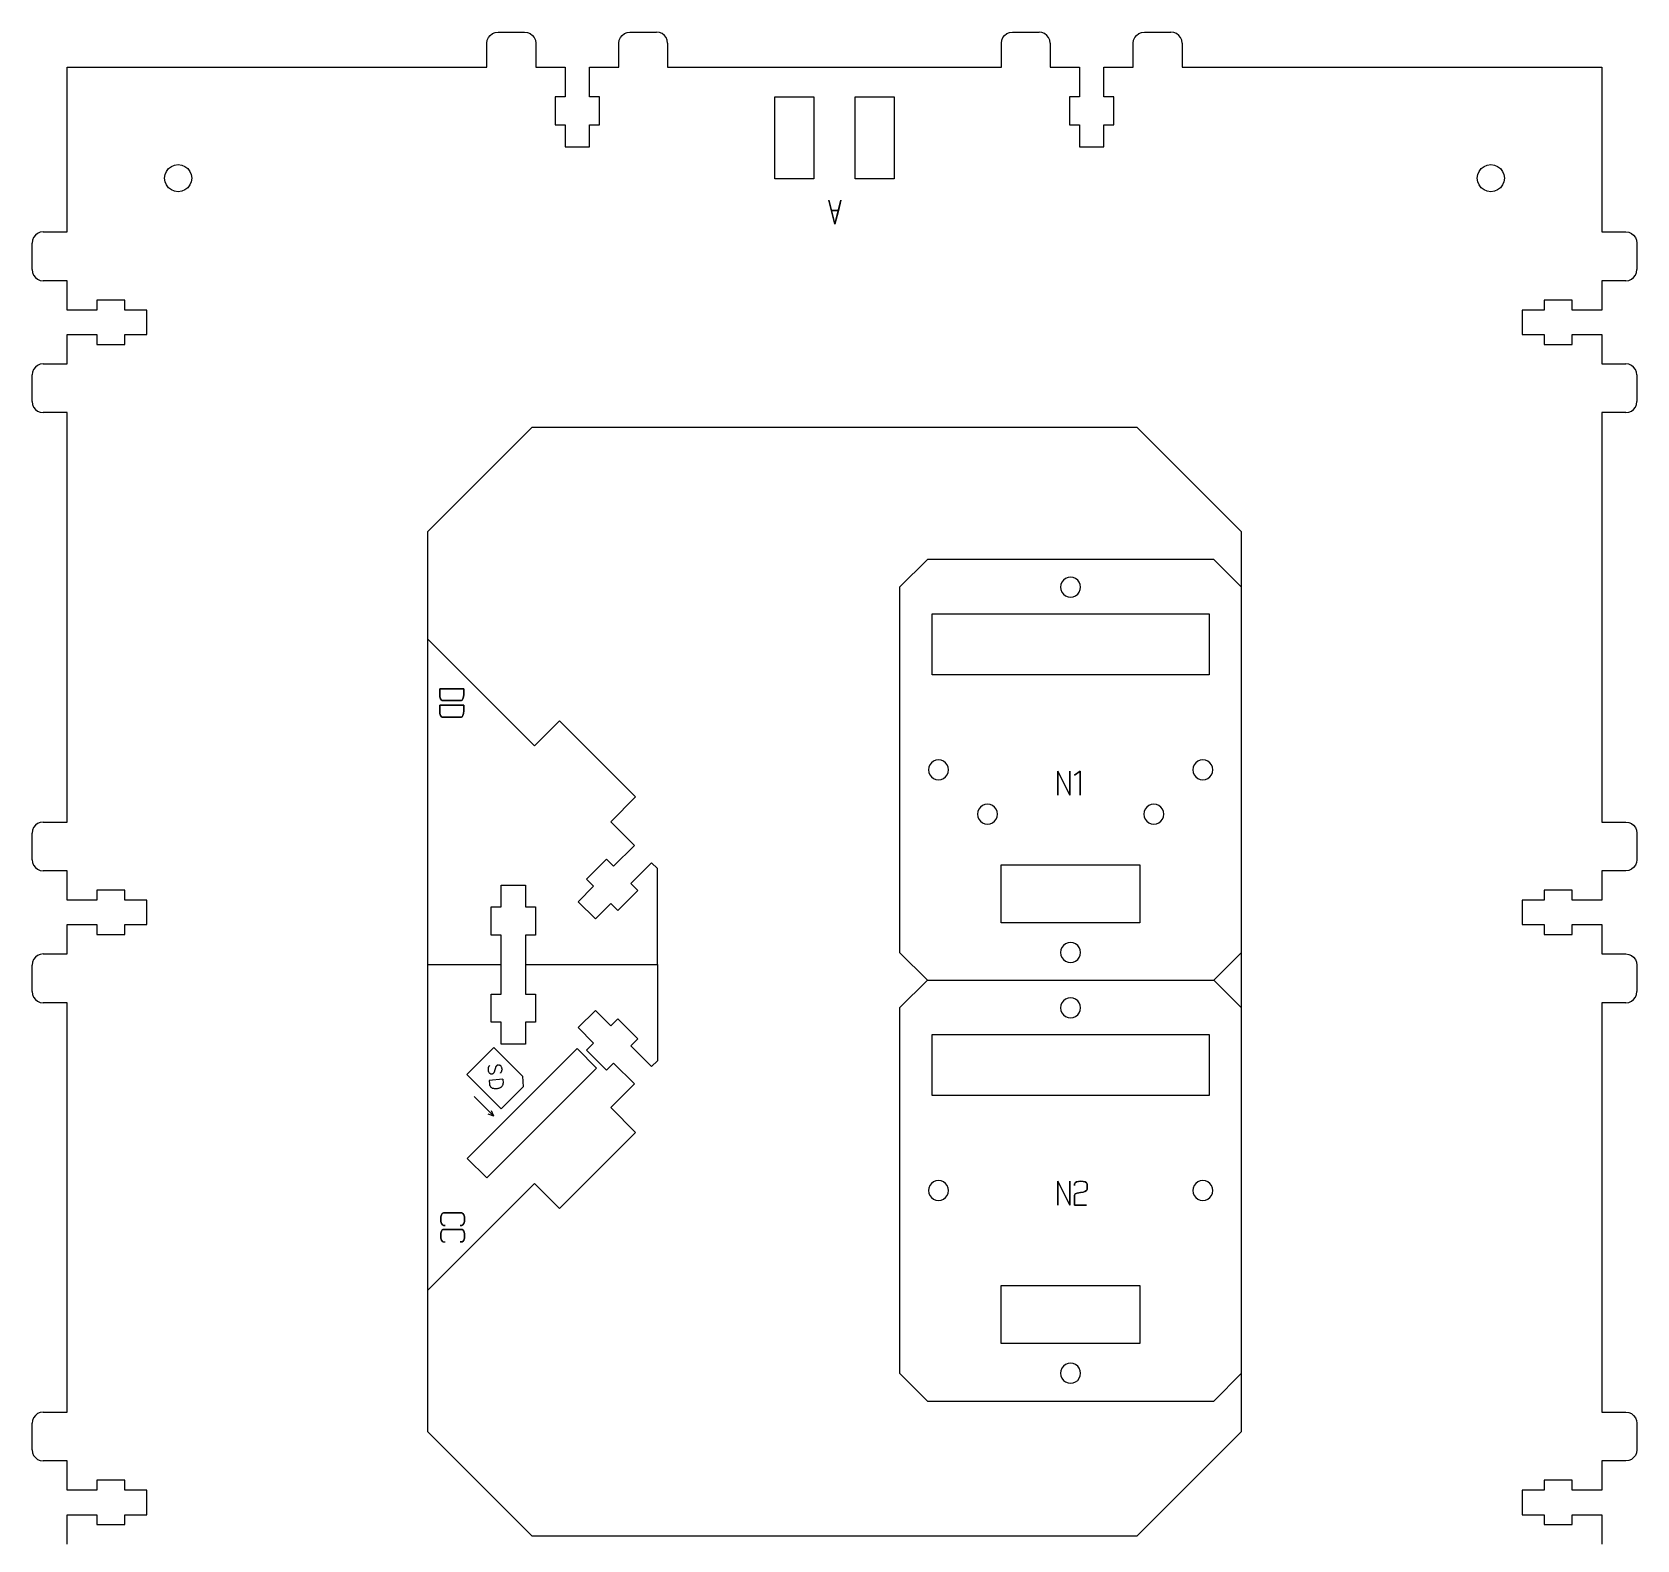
# Model space of a CAD drawing. Extents: x -328 to 346, y -469 to -6.
# Drawn here: x 48.7 to 338.2, y -277.8 to -5.8 of the extents above; entities that cross this region are included whole.
import ezdxf

# ---------------------------------------------------------------- set-up
doc = ezdxf.new("R2010")
doc.units = 0
doc.layers.get('0').update_dxf_attribs({"linetype": 'CONTINUOUS'})

msp = doc.modelspace()

# ---------------------------------------------------------------- linework, layer by layer
at = {"color": 4}
for points in [[(130.752477, -7.792324), (130.820634, -7.2747)], [(130.752477, -12.142328), (130.752477, -7.792324)], [(130.820634, -7.2747), (131.020419, -6.792326)], [(131.020419, -6.792326), (131.338258, -6.378108)], [(131.338258, -6.378108), (131.752475, -6.060269)], [(131.752475, -6.060269), (132.23485, -5.860484)], [(132.23485, -5.860484), (132.752473, -5.792328), (137.552481, -5.792328)], [(137.552481, -5.792328), (138.070105, -5.860484)], [(138.070105, -5.860484), (138.552479, -6.060269)], [(138.552479, -6.060269), (138.966696, -6.378108)], [(138.966696, -6.378108), (139.284535, -6.792326)], [(139.284535, -6.792326), (139.48432, -7.2747)], [(139.48432, -7.2747), (139.552477, -7.792324), (139.552477, -12.142328)], [(154.552475, -7.792324), (154.620632, -7.2747)], [(154.552475, -12.142328), (154.552475, -7.792324)], [(154.620632, -7.2747), (154.820417, -6.792326)], [(154.820417, -6.792326), (155.138255, -6.378108)], [(155.138255, -6.378108), (155.552473, -6.060269)], [(155.552473, -6.060269), (156.034847, -5.860484)], [(156.034847, -5.860484), (156.552471, -5.792328), (161.352478, -5.792328)], [(161.870102, -5.860484), (161.352478, -5.792328)], [(162.352476, -6.060269), (161.870102, -5.860484)], [(162.766694, -6.378108), (162.352476, -6.060269)], [(163.084504, -6.792326), (162.766694, -6.378108)], [(163.284318, -7.2747), (163.084504, -6.792326)], [(163.352474, -7.792324), (163.284318, -7.2747)], [(163.352474, -7.792324), (163.352474, -12.142328)], [(223.552467, -7.792324), (223.620595, -7.2747)], [(223.552467, -12.142328), (223.552467, -7.792324)], [(223.620595, -7.2747), (223.820409, -6.792326)], [(223.820409, -6.792326), (224.138247, -6.378108)], [(224.138247, -6.378108), (224.552465, -6.060269)], [(224.552465, -6.060269), (225.034811, -5.860484)], [(225.034811, -5.860484), (225.552463, -5.792328), (230.352442, -5.792328)], [(230.870094, -5.860484), (230.352442, -5.792328)], [(231.35244, -6.060269), (230.870094, -5.860484)], [(231.766658, -6.378108), (231.35244, -6.060269)], [(232.084496, -6.792326), (231.766658, -6.378108)], [(232.28431, -7.2747), (232.084496, -6.792326)], [(232.352438, -7.792324), (232.28431, -7.2747)], [(232.352438, -7.792324), (232.352438, -12.142328)], [(247.352436, -7.792324), (247.420593, -7.2747)], [(247.352436, -12.142328), (247.352436, -7.792324)], [(247.420593, -7.2747), (247.620406, -6.792326)], [(247.620406, -6.792326), (247.938217, -6.378108)], [(247.938217, -6.378108), (248.352434, -6.060269)], [(248.352434, -6.060269), (248.834808, -5.860484)], [(248.834808, -5.860484), (249.352432, -5.792328), (254.15244, -5.792328)], [(254.670063, -5.860484), (254.15244, -5.792328)], [(255.152438, -6.060269), (254.670063, -5.860484)], [(255.566655, -6.378108), (255.152438, -6.060269)], [(255.884494, -6.792326), (255.566655, -6.378108)], [(256.084279, -7.2747), (255.884494, -6.792326)], [(256.152436, -7.792324), (256.084279, -7.2747)], [(256.152436, -7.792324), (256.152436, -12.142328)], [(55.052491, -12.142328), (130.752477, -12.142328)], [(55.052491, -41.842322), (55.052491, -12.142328)], [(139.552477, -12.142328), (144.852469, -12.142328)], [(144.852469, -12.142328), (144.852469, -17.44232)], [(149.252483, -12.142328), (154.552475, -12.142328)], [(149.252483, -17.44232), (149.252483, -12.142328)], [(163.352474, -12.142328), (223.552467, -12.142328)], [(232.352438, -12.142328), (237.65243, -12.142328)], [(237.65243, -12.142328), (237.65243, -17.44232)], [(242.052444, -12.142328), (247.352436, -12.142328)], [(242.052444, -17.44232), (242.052444, -12.142328)], [(256.152436, -12.142328), (331.852411, -12.142328)], [(331.852411, -12.142328), (331.852411, -41.842322)], [(144.852469, -17.44232), (143.052484, -17.44232)], [(143.052484, -17.44232), (143.052484, -22.542329)], [(151.052468, -17.44232), (149.252483, -17.44232)], [(151.052468, -22.542329), (151.052468, -17.44232)], [(237.65243, -17.44232), (235.852445, -17.44232)], [(235.852445, -17.44232), (235.852445, -22.542329)], [(243.852457, -17.44232), (242.052444, -17.44232)], [(243.852457, -22.542329), (243.852457, -17.44232)], [(143.052484, -22.542329), (144.852469, -22.542329)], [(144.852469, -22.542329), (144.852469, -26.492312)], [(149.252483, -26.492312), (149.252483, -22.542329)], [(149.252483, -22.542329), (151.052468, -22.542329)], [(235.852445, -22.542329), (237.65243, -22.542329)], [(237.65243, -22.542329), (237.65243, -26.492312)], [(242.052444, -26.492312), (242.052444, -22.542329)], [(242.052444, -22.542329), (243.852457, -22.542329)], [(144.852469, -26.492312), (149.252483, -26.492312)], [(237.65243, -26.492312), (242.052444, -26.492312)], [(48.770647, -43.324666), (48.702491, -43.842318)], [(48.970432, -42.84232), (48.770647, -43.324666)], [(49.288271, -42.428102), (48.970432, -42.84232)], [(49.702489, -42.110264), (49.288271, -42.428102)], [(50.184863, -41.91045), (49.702489, -42.110264)], [(50.702487, -41.842322), (50.184863, -41.91045)], [(50.702487, -41.842322), (55.052491, -41.842322)], [(331.852411, -41.842322), (336.202415, -41.842322)], [(336.202415, -41.842322), (336.720039, -41.910478)], [(336.720039, -41.910478), (337.202413, -42.110264)], [(337.202413, -42.110264), (337.616602, -42.428102)], [(337.616602, -42.428102), (337.934441, -42.84232)], [(337.934441, -42.84232), (338.134254, -43.324666)], [(338.134254, -43.324666), (338.202411, -43.842318), (338.202411, -48.642325)], [(48.702491, -48.642297), (48.702491, -43.842318)], [(48.702491, -48.642297), (48.770647, -49.159949)], [(48.770647, -49.159949), (48.970432, -49.642295)], [(337.934441, -49.642323), (338.134254, -49.159949)], [(338.134254, -49.159949), (338.202411, -48.642325)], [(48.970432, -49.642295), (49.288271, -50.056512)], [(49.288271, -50.056512), (49.702489, -50.374351)], [(49.702489, -50.374351), (50.184863, -50.574164)], [(50.184863, -50.574164), (50.702487, -50.642321)], [(55.052491, -50.642321), (50.702487, -50.642321)], [(55.052491, -55.942313), (55.052491, -50.642321)], [(336.202415, -50.642321), (331.852411, -50.642321)], [(331.852411, -50.642321), (331.852411, -55.942313)], [(336.202415, -50.642321), (336.720039, -50.574164)], [(336.720039, -50.574164), (337.202413, -50.374351)], [(337.202413, -50.374351), (337.616602, -50.056541)], [(337.616602, -50.056541), (337.934441, -49.642323)], [(60.352483, -54.1423), (60.352483, -55.942313)], [(65.452492, -54.1423), (60.352483, -54.1423)], [(65.452492, -55.942313), (65.452492, -54.1423)], [(321.452409, -54.1423), (321.452409, -55.942313)], [(326.552419, -55.942313), (326.552419, -54.1423), (321.452409, -54.1423)], [(60.352483, -55.942313), (55.052491, -55.942313)], [(69.402503, -55.942313), (65.452492, -55.942313)], [(69.402503, -60.342299), (69.402503, -55.942313)], [(321.452409, -55.942313), (317.502399, -55.942313)], [(317.502399, -55.942313), (317.502399, -60.342299)], [(331.852411, -55.942313), (326.552419, -55.942313)], [(55.052491, -65.642291), (55.052491, -60.342299)], [(55.052491, -60.342299), (60.352483, -60.342299)], [(60.352483, -60.342299), (60.352483, -62.142312)], [(65.452492, -60.342299), (69.402503, -60.342299)], [(65.452492, -62.142312), (65.452492, -60.342299)], [(317.502399, -60.342299), (321.452409, -60.342299)], [(321.452409, -60.342299), (321.452409, -62.142312)], [(326.552419, -60.342299), (331.852411, -60.342299)], [(326.552419, -62.142312), (326.552419, -60.342299)], [(331.852411, -60.342299), (331.852411, -65.642319)], [(60.352483, -62.142312), (65.452492, -62.142312)], [(321.452409, -62.142312), (326.552419, -62.142312)], [(49.288271, -66.2281), (48.970432, -66.642289)], [(49.702489, -65.910261), (49.288271, -66.2281)], [(50.184863, -65.710448), (49.702489, -65.910261)], [(50.702487, -65.642291), (50.184863, -65.710448)], [(50.702487, -65.642291), (55.052491, -65.642291)], [(331.852411, -65.642319), (336.202415, -65.642319)], [(336.720039, -65.710448), (336.202415, -65.642319)], [(337.202413, -65.910261), (336.720039, -65.710448)], [(337.616602, -66.2281), (337.202413, -65.910261)], [(337.934441, -66.642317), (337.616602, -66.2281)], [(48.770647, -67.124663), (48.702491, -67.642315)], [(48.702491, -72.442294), (48.702491, -67.642315)], [(48.970432, -66.642289), (48.770647, -67.124663)], [(338.134254, -67.124663), (337.934441, -66.642317)], [(338.202411, -67.642315), (338.134254, -67.124663)], [(338.202411, -67.642315), (338.202411, -72.442294)], [(48.702491, -72.442294), (48.770647, -72.959946)], [(48.770647, -72.959946), (48.970432, -73.442292)], [(48.970432, -73.442292), (49.288271, -73.85651)], [(49.288271, -73.85651), (49.702489, -74.174349)], [(49.702489, -74.174349), (50.184863, -74.374162)], [(50.184863, -74.374162), (50.702487, -74.44229)], [(55.052491, -74.44229), (50.702487, -74.44229)], [(55.052491, -148.292282), (55.052491, -74.44229)], [(336.202415, -74.44229), (331.852411, -74.44229)], [(331.852411, -74.44229), (331.852411, -148.292282)], [(336.202415, -74.44229), (336.720039, -74.374162)], [(336.720039, -74.374162), (337.202413, -74.174349)], [(337.202413, -74.174349), (337.616602, -73.85651)], [(337.616602, -73.85651), (337.934441, -73.442292)], [(337.934441, -73.442292), (338.134254, -72.959946)], [(338.134254, -72.959946), (338.202411, -72.442294)], [(48.770647, -149.774655), (48.702491, -150.292278)], [(48.702491, -155.092286), (48.702491, -150.292278)], [(48.970432, -149.29228), (48.770647, -149.774655)], [(49.288271, -148.878063), (48.970432, -149.29228)], [(49.702489, -148.560224), (49.288271, -148.878063)], [(50.184863, -148.360439), (49.702489, -148.560224)], [(50.702487, -148.292282), (50.184863, -148.360439)], [(50.702487, -148.292282), (55.052491, -148.292282)], [(331.852411, -148.292282), (336.202415, -148.292282)], [(336.202415, -148.292282), (336.720039, -148.360439)], [(336.720039, -148.360439), (337.202413, -148.560224)], [(337.202413, -148.560224), (337.616602, -148.878063)], [(337.616602, -148.878063), (337.934441, -149.29228)], [(337.934441, -149.29228), (338.134254, -149.774655)], [(338.134254, -149.774655), (338.202411, -150.292278), (338.202411, -155.092286)], [(48.702491, -155.092286), (48.770647, -155.60991)], [(48.770647, -155.60991), (48.970432, -156.092284)], [(48.970432, -156.092284), (49.288271, -156.506501)], [(337.934441, -156.092284), (337.616602, -156.506501)], [(338.134254, -155.60991), (337.934441, -156.092284)], [(338.202411, -155.092286), (338.134254, -155.60991)], [(49.288271, -156.506501), (49.702489, -156.824312)], [(49.702489, -156.824312), (50.184863, -157.024125)], [(50.184863, -157.024125), (50.702487, -157.092282)], [(55.052491, -157.092282), (50.702487, -157.092282)], [(55.052491, -162.392274), (55.052491, -157.092282)], [(336.720039, -157.024125), (336.202415, -157.092282), (331.852411, -157.092282)], [(331.852411, -157.092282), (331.852411, -162.392274)], [(337.202413, -156.82434), (336.720039, -157.024125)], [(337.616602, -156.506501), (337.202413, -156.82434)], [(65.452492, -160.592261), (60.352483, -160.592261), (60.352483, -162.392274)], [(65.452492, -162.392274), (65.452492, -160.592261)], [(321.452409, -160.592261), (321.452409, -162.392274)], [(326.552419, -160.592261), (321.452409, -160.592261)], [(326.552419, -162.392274), (326.552419, -160.592261)], [(60.352483, -162.392274), (55.052491, -162.392274)], [(69.402503, -162.392274), (65.452492, -162.392274)], [(69.402503, -166.792288), (69.402503, -162.392274)], [(321.452409, -162.392274), (317.502399, -162.392274)], [(317.502399, -162.392274), (317.502399, -166.792288)], [(331.852411, -162.392274), (326.552419, -162.392274)], [(55.052491, -172.09228), (55.052491, -166.792288)], [(55.052491, -166.792288), (60.352483, -166.792288)], [(60.352483, -166.792288), (60.352483, -168.592273)], [(65.452492, -168.592273), (65.452492, -166.792288)], [(65.452492, -166.792288), (69.402503, -166.792288)], [(317.502399, -166.792288), (321.452409, -166.792288)], [(321.452409, -166.792288), (321.452409, -168.592273)], [(326.552419, -168.592273), (326.552419, -166.792288)], [(326.552419, -166.792288), (331.852411, -166.792288)], [(331.852411, -166.792288), (331.852411, -172.09228)], [(60.352483, -168.592273), (65.452492, -168.592273)], [(321.452409, -168.592273), (326.552419, -168.592273)], [(48.770647, -173.574624), (48.702491, -174.092276)], [(48.970432, -173.092278), (48.770647, -173.574624)], [(49.288271, -172.67806), (48.970432, -173.092278)], [(49.702489, -172.360222), (49.288271, -172.67806)], [(50.184863, -172.160408), (49.702489, -172.360222)], [(50.702487, -172.09228), (50.184863, -172.160408)], [(50.702487, -172.09228), (55.052491, -172.09228)], [(331.852411, -172.09228), (336.202415, -172.09228)], [(336.202415, -172.09228), (336.720039, -172.160408)], [(336.720039, -172.160408), (337.202413, -172.360222)], [(337.202413, -172.360222), (337.616602, -172.67806)], [(337.616602, -172.67806), (337.934441, -173.092278)], [(337.934441, -173.092278), (338.134254, -173.574624)], [(338.134254, -173.574624), (338.202411, -174.092276), (338.202411, -178.892255)], [(48.702491, -178.892255), (48.702491, -174.092276)], [(48.702491, -178.892255), (48.770647, -179.409907)], [(48.770647, -179.409907), (48.970432, -179.892253)], [(337.934441, -179.892281), (338.134254, -179.409907)], [(338.134254, -179.409907), (338.202411, -178.892255)], [(48.970432, -179.892253), (49.288271, -180.306471)], [(49.288271, -180.306471), (49.702489, -180.624309)], [(49.702489, -180.624309), (50.184863, -180.824123)], [(50.184863, -180.824123), (50.702487, -180.892251)], [(55.052491, -180.892251), (50.702487, -180.892251)], [(55.052491, -254.742243), (55.052491, -180.892251)], [(336.202415, -180.892279), (331.852411, -180.892279)], [(331.852411, -180.892279), (331.852411, -254.742243)], [(336.202415, -180.892279), (336.720039, -180.824123)], [(336.720039, -180.824123), (337.202413, -180.624309)], [(337.202413, -180.624309), (337.616602, -180.306471)], [(337.616602, -180.306471), (337.934441, -179.892281)], [(50.702487, -254.742243), (50.184863, -254.8104)], [(50.702487, -254.742243), (55.052491, -254.742243)], [(331.852411, -254.742243), (336.202415, -254.742243)], [(336.202415, -254.742243), (336.720039, -254.8104)], [(48.770647, -256.224615), (48.702491, -256.742239)], [(48.702491, -261.542246), (48.702491, -256.742239)], [(48.970432, -255.742241), (48.770647, -256.224615)], [(49.288271, -255.328024), (48.970432, -255.742241)], [(49.702489, -255.010185), (49.288271, -255.328024)], [(50.184863, -254.8104), (49.702489, -255.010185)], [(336.720039, -254.8104), (337.202413, -255.010185)], [(337.202413, -255.010185), (337.616602, -255.328024)], [(337.616602, -255.328024), (337.934441, -255.742241)], [(337.934441, -255.742241), (338.134254, -256.224615)], [(338.134254, -256.224615), (338.202411, -256.742239), (338.202411, -261.542246)], [(48.702491, -261.542246), (48.770647, -262.05987)], [(48.770647, -262.05987), (48.970432, -262.542244)], [(48.970432, -262.542244), (49.288271, -262.956462)], [(49.288271, -262.956462), (49.702489, -263.274301)], [(49.702489, -263.274301), (50.184863, -263.474086)], [(337.202413, -263.274301), (336.720039, -263.474086)], [(337.616602, -262.956462), (337.202413, -263.274301)], [(337.934441, -262.542244), (337.616602, -262.956462)], [(338.134254, -262.05987), (337.934441, -262.542244)], [(338.202411, -261.542246), (338.134254, -262.05987)], [(50.184863, -263.474086), (50.702487, -263.542242)], [(55.052491, -263.542242), (50.702487, -263.542242)], [(55.052491, -268.842235), (55.052491, -263.542242)], [(336.720039, -263.474086), (336.202415, -263.542242), (331.852411, -263.542242)], [(331.852411, -263.542242), (331.852411, -268.842235)], [(60.352483, -268.842235), (55.052491, -268.842235)], [(60.352483, -267.04225), (60.352483, -268.842235)], [(65.452492, -267.04225), (60.352483, -267.04225)], [(65.452492, -268.842235), (65.452492, -267.04225)], [(69.402503, -268.842235), (65.452492, -268.842235)], [(69.402503, -273.242248), (69.402503, -268.842235)], [(317.502399, -268.842235), (317.502399, -273.242248)], [(321.452409, -268.842235), (317.502399, -268.842235)], [(321.452409, -267.04225), (321.452409, -268.842235)], [(326.552419, -267.04225), (321.452409, -267.04225)], [(326.552419, -268.842235), (326.552419, -267.04225)], [(331.852411, -268.842235), (326.552419, -268.842235)], [(55.052491, -278.542241), (55.052491, -273.242248)], [(55.052491, -273.242248), (60.352483, -273.242248)], [(60.352483, -273.242248), (60.352483, -275.042234)], [(65.452492, -273.242248), (69.402503, -273.242248)], [(65.452492, -275.042234), (65.452492, -273.242248)], [(317.502399, -273.242248), (321.452409, -273.242248)], [(321.452409, -273.242248), (321.452409, -275.042234)], [(326.552419, -275.042234), (326.552419, -273.242248)], [(326.552419, -273.242248), (331.852411, -273.242248)], [(331.852411, -273.242248), (331.852411, -278.542241)], [(60.352483, -275.042234), (65.452492, -275.042234)], [(321.452409, -275.042234), (326.552419, -275.042234)]]:
    msp.add_lwpolyline(points, dxfattribs=at)
at = {"color": 7}
for points in [[(182.702465, -32.242307), (182.702465, -17.44232)], [(182.702465, -17.44232), (189.702463, -17.44232)], [(189.702463, -17.44232), (189.702463, -32.242307)], [(197.202459, -17.44232), (204.202456, -17.44232)], [(197.202459, -32.242307), (197.202459, -17.44232)], [(204.202456, -17.44232), (204.202456, -32.242307)], [(72.602479, -32.142316), (72.685989, -31.508219)], [(72.685989, -31.508219), (72.930732, -30.91733)], [(72.930732, -30.91733), (73.320086, -30.409923)], [(73.320086, -30.409923), (73.827493, -30.020569)], [(73.827493, -30.020569), (74.418382, -29.775798)], [(74.418382, -29.775798), (75.052507, -29.692316)], [(75.052507, -29.692316), (75.686604, -29.775798)], [(75.686604, -29.775798), (76.277493, -30.020569)], [(76.277493, -30.020569), (76.7849, -30.409923)], [(76.7849, -30.409923), (77.174254, -30.91733)], [(77.174254, -30.91733), (77.419025, -31.508219)], [(77.419025, -31.508219), (77.502506, -32.142316)], [(309.402395, -32.142316), (309.485877, -31.508219)], [(309.485877, -31.508219), (309.730648, -30.91733)], [(309.730648, -30.91733), (310.120002, -30.409923)], [(310.120002, -30.409923), (310.627409, -30.020569)], [(310.627409, -30.020569), (311.218298, -29.775798)], [(311.218298, -29.775798), (311.852395, -29.692316)], [(311.852395, -29.692316), (312.48652, -29.775798)], [(312.48652, -29.775798), (313.077408, -30.020569)], [(313.077408, -30.020569), (313.584816, -30.409923)], [(313.584816, -30.409923), (313.97417, -30.91733)], [(313.97417, -30.91733), (314.218913, -31.508219)], [(314.218913, -31.508219), (314.302394, -32.142316)], [(72.685989, -32.776441), (72.602479, -32.142316)], [(72.930732, -33.36733), (72.685989, -32.776441)], [(73.320086, -33.874737), (72.930732, -33.36733)], [(73.827493, -34.264091), (73.320086, -33.874737)], [(74.418382, -34.508834), (73.827493, -34.264091)], [(75.052507, -34.592315), (74.418382, -34.508834)], [(75.686604, -34.508834), (75.052507, -34.592315)], [(76.277493, -34.264091), (75.686604, -34.508834)], [(76.7849, -33.874737), (76.277493, -34.264091)], [(77.174254, -33.36733), (76.7849, -33.874737)], [(77.419025, -32.776441), (77.174254, -33.36733)], [(77.502506, -32.142316), (77.419025, -32.776441)], [(189.702463, -32.242307), (182.702465, -32.242307)], [(204.202456, -32.242307), (197.202459, -32.242307)], [(309.485877, -32.776441), (309.402395, -32.142316)], [(309.730648, -33.36733), (309.485877, -32.776441)], [(310.120002, -33.874737), (309.730648, -33.36733)], [(310.627409, -34.264091), (310.120002, -33.874737)], [(311.218298, -34.508834), (310.627409, -34.264091)], [(311.852395, -34.592315), (311.218298, -34.508834)], [(312.48652, -34.508834), (311.852395, -34.592315)], [(313.077408, -34.264091), (312.48652, -34.508834)], [(313.584816, -33.874737), (313.077408, -34.264091)], [(313.97417, -33.36733), (313.584816, -33.874737)], [(314.218913, -32.776441), (313.97417, -33.36733)], [(314.302394, -32.142316), (314.218913, -32.776441)], [(236.047288, -104.107176), (235.581413, -104.168531), (235.147287, -104.348335), (234.774497, -104.634396)], [(236.513161, -104.168531), (236.047288, -104.107176)], [(236.947287, -104.348335), (236.513161, -104.168531)], [(234.308622, -105.441297), (234.247289, -105.90719)], [(234.247289, -105.90719), (234.308622, -106.373054)], [(234.488442, -105.007183), (234.308622, -105.441297)], [(234.308622, -106.373054), (234.488442, -106.807196)], [(234.774497, -104.634396), (234.488442, -105.007183)], [(234.488442, -106.807196), (234.774497, -107.179984)], [(237.32008, -104.634396), (236.947287, -104.348335)], [(237.606134, -105.007183), (237.32008, -104.634396)], [(237.32008, -107.179984), (237.606134, -106.807196)], [(237.847288, -105.90719), (237.785955, -105.441297), (237.606134, -105.007183)], [(237.606134, -106.807196), (237.785955, -106.373054)], [(237.785955, -106.373054), (237.847288, -105.90719)], [(234.774497, -107.179984), (235.147287, -107.466016)], [(235.147287, -107.466016), (235.581413, -107.645848)], [(235.581413, -107.645848), (236.047288, -107.707175)], [(236.047288, -107.707175), (236.513161, -107.645848)], [(236.513161, -107.645848), (236.947287, -107.466016)], [(236.947287, -107.466016), (237.32008, -107.179984)], [(211.047299, -110.714337), (261.047278, -110.714337)], [(211.047299, -121.714315), (211.047299, -110.714337)], [(261.047278, -110.714337), (261.047278, -121.714315)], [(261.047278, -121.714315), (211.047299, -121.714315)], [(210.462405, -138.398446), (210.401072, -138.86431)], [(210.401072, -138.86431), (210.462405, -139.330175), (210.642225, -139.764317), (210.92828, -140.137104)], [(210.642225, -137.964304), (210.462405, -138.398446)], [(212.201071, -137.064325), (211.735199, -137.125652), (211.301073, -137.305456), (210.92828, -137.591516), (210.642225, -137.964304)], [(212.666947, -137.125652), (212.201071, -137.064325)], [(213.101072, -137.305456), (212.666947, -137.125652)], [(213.759917, -139.764317), (213.939738, -139.330175), (214.001071, -138.86431), (213.939738, -138.398446), (213.759917, -137.964304), (213.473863, -137.591516), (213.101072, -137.305456)], [(258.154839, -138.398446), (258.093504, -138.86431)], [(258.093504, -138.86431), (258.154839, -139.330175)], [(258.33466, -137.964304), (258.154839, -138.398446)], [(258.620712, -137.591516), (258.33466, -137.964304)], [(258.993505, -137.305456), (258.620712, -137.591516)], [(259.42763, -137.125652), (258.993505, -137.305456)], [(259.893506, -137.064325), (259.42763, -137.125652)], [(260.359378, -137.125652), (259.893506, -137.064325)], [(260.793504, -137.305456), (260.359378, -137.125652)], [(261.632169, -139.330175), (261.693502, -138.86431), (261.632169, -138.398446), (261.452349, -137.964304), (261.166297, -137.591516), (260.793504, -137.305456)], [(210.92828, -140.137104), (211.301073, -140.423165)], [(211.301073, -140.423165), (211.735199, -140.602969), (212.201071, -140.664324)], [(212.201071, -140.664324), (212.666947, -140.602969), (213.101072, -140.423165), (213.473863, -140.137104)], [(213.473863, -140.137104), (213.759917, -139.764317)], [(258.154839, -139.330175), (258.33466, -139.764317)], [(258.33466, -139.764317), (258.620712, -140.137104)], [(258.620712, -140.137104), (258.993505, -140.423165)], [(258.993505, -140.423165), (259.42763, -140.602969)], [(259.42763, -140.602969), (259.893506, -140.664324)], [(259.893506, -140.664324), (260.359378, -140.602969)], [(260.359378, -140.602969), (260.793504, -140.423165)], [(260.793504, -140.423165), (261.166297, -140.137104)], [(261.166297, -140.137104), (261.452349, -139.764317)], [(261.452349, -139.764317), (261.632169, -139.330175)], [(219.308624, -146.39843), (219.247288, -146.864323), (219.308624, -147.330187), (219.488444, -147.764301), (219.774496, -148.137117)], [(221.047287, -145.064309), (220.581415, -145.125636), (220.147289, -145.305468), (219.774496, -145.591529), (219.488444, -145.964316), (219.308624, -146.39843)], [(221.513163, -145.125636), (221.047287, -145.064309)], [(221.947288, -145.305468), (221.513163, -145.125636)], [(222.606133, -147.764301), (222.785954, -147.330187), (222.847287, -146.864323), (222.785954, -146.39843), (222.606133, -145.964316), (222.320079, -145.591529), (221.947288, -145.305468)], [(249.308623, -146.39843), (249.247287, -146.864323), (249.308623, -147.330187), (249.488444, -147.764301), (249.774496, -148.137117), (250.147288, -148.423149)], [(249.488444, -145.964316), (249.308623, -146.39843)], [(249.774496, -145.591529), (249.488444, -145.964316)], [(250.147288, -145.305468), (249.774496, -145.591529)], [(250.581414, -145.125636), (250.147288, -145.305468)], [(251.047287, -145.064309), (250.581414, -145.125636)], [(251.513162, -145.125636), (251.047287, -145.064309)], [(251.947288, -145.305468), (251.513162, -145.125636)], [(252.320081, -145.591529), (251.947288, -145.305468)], [(252.606133, -145.964316), (252.320081, -145.591529)], [(252.785953, -146.39843), (252.606133, -145.964316)], [(252.606133, -147.764301), (252.785953, -147.330187)], [(252.847286, -146.864323), (252.785953, -146.39843)], [(252.785953, -147.330187), (252.847286, -146.864323)], [(219.774496, -148.137117), (220.147289, -148.423149), (220.581415, -148.602981), (221.047287, -148.664308)], [(221.047287, -148.664308), (221.513163, -148.602981), (221.947288, -148.423149), (222.320079, -148.137117)], [(222.320079, -148.137117), (222.606133, -147.764301)], [(250.147288, -148.423149), (250.581414, -148.602981), (251.047287, -148.664308)], [(251.047287, -148.664308), (251.513162, -148.602981)], [(251.513162, -148.602981), (251.947288, -148.423149), (252.320081, -148.137117)], [(252.320081, -148.137117), (252.606133, -147.764301)], [(223.547294, -156.014306), (248.547283, -156.014306)], [(223.547294, -166.471429), (223.547294, -156.014306)], [(248.547283, -156.014306), (248.547283, -166.471429)], [(248.547283, -166.471429), (223.547294, -166.471429)], [(234.774497, -170.548637), (234.488442, -170.921453)], [(236.047288, -170.021446), (235.581413, -170.082773), (235.147287, -170.262605), (234.774497, -170.548637)], [(236.513161, -170.082773), (236.047288, -170.021446)], [(236.947287, -170.262605), (236.513161, -170.082773)], [(237.606134, -170.921453), (237.32008, -170.548637), (236.947287, -170.262605)], [(234.308622, -171.355567), (234.247289, -171.821431)], [(234.247289, -171.821431), (234.308622, -172.287324), (234.488442, -172.721438), (234.774497, -173.094225)], [(234.488442, -170.921453), (234.308622, -171.355567)], [(234.774497, -173.094225), (235.147287, -173.380286)], [(235.147287, -173.380286), (235.581413, -173.560118), (236.047288, -173.621445)], [(236.047288, -173.621445), (236.513161, -173.560118), (236.947287, -173.380286), (237.32008, -173.094225)], [(237.32008, -173.094225), (237.606134, -172.721438)], [(237.606134, -172.721438), (237.785955, -172.287324), (237.847288, -171.821431), (237.785955, -171.355567), (237.606134, -170.921453)], [(120.053997, -174.016528), (133.320897, -174.016528)], [(234.308622, -181.355575), (234.247289, -181.82144)], [(234.247289, -181.82144), (234.308622, -182.287304)], [(234.488442, -180.921433), (234.308622, -181.355575)], [(234.308622, -182.287304), (234.488442, -182.721446)], [(234.774497, -180.548646), (234.488442, -180.921433)], [(236.047288, -180.021426), (235.581413, -180.082781), (235.147287, -180.262585), (234.774497, -180.548646)], [(236.513161, -180.082781), (236.047288, -180.021426)], [(236.947287, -180.262585), (236.513161, -180.082781)], [(237.32008, -180.548646), (236.947287, -180.262585)], [(237.606134, -180.921433), (237.32008, -180.548646)], [(237.847288, -181.82144), (237.785955, -181.355575), (237.606134, -180.921433)], [(237.606134, -182.721446), (237.785955, -182.287304)], [(237.785955, -182.287304), (237.847288, -181.82144)], [(234.488442, -182.721446), (234.774497, -183.094234)], [(234.774497, -183.094234), (235.147287, -183.380294)], [(235.147287, -183.380294), (235.581413, -183.560098)], [(235.581413, -183.560098), (236.047288, -183.621425)], [(236.047288, -183.621425), (236.513161, -183.560098)], [(236.513161, -183.560098), (236.947287, -183.380294)], [(236.947287, -183.380294), (237.32008, -183.094234)], [(237.32008, -183.094234), (237.606134, -182.721446)], [(211.047299, -186.628587), (261.047278, -186.628587)], [(211.047299, -197.628565), (211.047299, -186.628587)], [(261.047278, -186.628587), (261.047278, -197.628565)], [(147.014207, -189.160911), (127.215217, -208.9599)], [(150.533518, -192.68025), (147.014207, -189.160911)], [(127.215217, -208.9599), (130.734528, -212.479211), (150.533518, -192.68025)], [(261.047278, -197.628565), (211.047299, -197.628565)], [(210.642225, -213.878554), (210.462405, -214.312696)], [(212.201071, -212.978575), (211.735199, -213.039902), (211.301073, -213.219734), (210.92828, -213.505766), (210.642225, -213.878554)], [(212.666947, -213.039902), (212.201071, -212.978575)], [(213.101072, -213.219734), (212.666947, -213.039902)], [(213.759917, -215.678567), (213.939738, -215.244453), (214.001071, -214.77856), (213.939738, -214.312696), (213.759917, -213.878554), (213.473863, -213.505766), (213.101072, -213.219734)], [(258.33466, -213.878554), (258.154839, -214.312696)], [(258.620712, -213.505766), (258.33466, -213.878554)], [(258.993505, -213.219734), (258.620712, -213.505766)], [(259.42763, -213.039902), (258.993505, -213.219734)], [(259.893503, -212.978575), (259.42763, -213.039902)], [(260.359378, -213.039902), (259.893503, -212.978575)], [(260.793504, -213.219734), (260.359378, -213.039902)], [(261.632169, -215.244453), (261.693502, -214.77856), (261.632169, -214.312696), (261.452349, -213.878554), (261.166297, -213.505766), (260.793504, -213.219734)], [(210.462405, -214.312696), (210.401072, -214.77856)], [(210.401072, -214.77856), (210.462405, -215.244453), (210.642225, -215.678567), (210.92828, -216.051354)], [(210.92828, -216.051354), (211.301073, -216.337415)], [(211.301073, -216.337415), (211.735199, -216.517219), (212.201071, -216.578574)], [(212.201071, -216.578574), (212.666947, -216.517219), (213.101072, -216.337415), (213.473863, -216.051354)], [(213.473863, -216.051354), (213.759917, -215.678567)], [(258.154839, -214.312696), (258.093504, -214.77856)], [(258.093504, -214.77856), (258.154839, -215.244453)], [(258.154839, -215.244453), (258.33466, -215.678567)], [(258.33466, -215.678567), (258.620712, -216.051354)], [(258.620712, -216.051354), (258.993505, -216.337415)], [(258.993505, -216.337415), (259.42763, -216.517219)], [(259.42763, -216.517219), (259.893503, -216.578574)], [(259.893503, -216.578574), (260.359378, -216.517219)], [(260.359378, -216.517219), (260.793504, -216.337415)], [(260.793504, -216.337415), (261.166297, -216.051354)], [(261.166297, -216.051354), (261.452349, -215.678567)], [(261.452349, -215.678567), (261.632169, -215.244453)], [(223.547294, -231.928556), (248.547283, -231.928556)], [(223.547294, -242.385708), (223.547294, -231.928556)], [(248.547283, -231.928556), (248.547283, -242.385708)], [(248.547283, -242.385708), (223.547294, -242.385708)], [(236.047288, -245.935696), (235.581413, -245.997023), (235.147287, -246.176855), (234.774497, -246.462887)], [(236.513161, -245.997023), (236.047288, -245.935696)], [(236.947287, -246.176855), (236.513161, -245.997023)], [(234.308622, -247.269817), (234.247289, -247.735681)], [(234.247289, -247.735681), (234.308622, -248.201574), (234.488442, -248.635688), (234.774497, -249.008475)], [(234.488442, -246.835703), (234.308622, -247.269817)], [(234.774497, -246.462887), (234.488442, -246.835703)], [(237.606134, -246.835703), (237.32008, -246.462887), (236.947287, -246.176855)], [(237.32008, -249.008475), (237.606134, -248.635688)], [(237.606134, -248.635688), (237.785955, -248.201574), (237.847288, -247.735681), (237.785955, -247.269817), (237.606134, -246.835703)], [(234.774497, -249.008475), (235.147287, -249.294536)], [(235.147287, -249.294536), (235.581413, -249.474368), (236.047288, -249.535695)], [(236.047288, -249.535695), (236.513161, -249.474368), (236.947287, -249.294536), (237.32008, -249.008475)]]:
    msp.add_lwpolyline(points, dxfattribs=at)
at = {"color": 1}
for points in [[(192.417593, -36.141264), (193.541498, -40.455284), (194.602949, -36.141264), (194.153398, -37.958238), (192.892107, -37.958238), (192.417593, -36.141264)], [(194.153398, -37.963939), (193.541498, -40.455284), (192.892107, -37.963939), (194.153398, -37.963939)], [(122.25121, -124.238962), (126.559135, -124.238962)], [(122.25121, -124.23899), (122.25121, -125.256768)], [(126.559135, -124.23899), (122.25121, -124.23899)], [(122.25121, -125.256768), (122.25121, -124.23899)], [(126.559135, -124.238962), (126.559135, -125.25674)], [(126.559135, -125.256797), (126.559135, -124.239019)], [(122.25121, -125.256768), (122.285529, -125.700055)], [(122.285529, -125.700055), (122.25121, -125.256768)], [(122.25121, -127.235965), (126.559135, -127.235965)], [(122.25121, -127.235993), (122.25121, -128.253771)], [(126.559135, -127.235993), (122.25121, -127.235993)], [(122.25121, -128.253771), (122.25121, -127.235993)], [(122.285529, -125.700055), (122.38854, -126.055965)], [(122.38854, -126.055965), (122.285529, -125.700055)], [(122.38854, -126.055965), (122.546217, -126.299495)], [(122.546217, -126.299495), (122.38854, -126.055965)], [(122.546217, -126.299495), (122.635569, -126.36037)], [(122.635569, -126.36037), (122.546217, -126.299495)], [(122.731948, -126.380662), (122.635569, -126.360342)], [(122.635569, -126.36037), (122.731948, -126.38069)], [(126.078369, -126.380662), (122.731948, -126.380662)], [(122.731948, -126.38069), (126.078369, -126.38069)], [(126.172039, -126.360342), (126.078369, -126.380662)], [(126.078369, -126.38069), (126.172039, -126.36037)], [(126.259443, -126.299467), (126.172039, -126.360342)], [(126.172039, -126.360398), (126.259443, -126.299523)], [(126.41554, -126.055937), (126.259443, -126.299467)], [(126.259443, -126.299523), (126.41554, -126.055994)], [(126.523236, -125.690685), (126.41554, -126.055937)], [(126.41554, -126.055994), (126.523236, -125.690742)], [(126.559135, -125.25674), (126.523236, -125.690685)], [(126.523236, -125.690742), (126.559135, -125.256797)], [(126.559135, -127.235965), (126.559135, -128.253743)], [(126.559135, -128.253799), (126.559135, -127.236021)], [(122.25121, -128.253771), (122.285529, -128.697086)], [(122.285529, -128.697086), (122.25121, -128.253771)], [(122.285529, -128.697086), (122.38854, -129.052996)], [(122.38854, -129.052996), (122.285529, -128.697086)], [(122.38854, -129.052996), (122.546217, -129.296497)], [(122.546217, -129.296497), (122.38854, -129.052996)], [(122.546217, -129.296497), (122.635569, -129.357373)], [(122.635569, -129.357373), (122.546217, -129.296497)], [(122.731948, -129.377664), (122.635569, -129.357344)], [(122.635569, -129.357373), (122.731948, -129.377693)], [(126.078369, -129.377664), (122.731948, -129.377664)], [(122.731948, -129.377693), (126.078369, -129.377693)], [(126.172039, -129.357344), (126.078369, -129.377664)], [(126.078369, -129.377693), (126.172039, -129.357373)], [(126.259443, -129.296469), (126.172039, -129.357344)], [(126.172039, -129.357401), (126.259443, -129.296526)], [(126.41554, -129.052968), (126.259443, -129.296469)], [(126.259443, -129.296526), (126.41554, -129.053024)], [(126.523236, -128.687688), (126.41554, -129.052968)], [(126.41554, -129.053024), (126.523236, -128.687744)], [(126.559135, -128.253743), (126.523236, -128.687688)], [(126.523236, -128.687744), (126.559135, -128.253799)], [(233.761003, -139.133522), (233.761003, -143.441447)], [(235.921398, -143.441447), (233.761003, -139.133522)], [(233.761003, -139.133522), (235.921398, -143.441447)], [(233.761003, -143.441447), (233.761003, -139.133522)], [(235.921398, -139.133522), (235.921398, -143.441447), (235.921398, -139.133522)], [(236.757955, -139.845371), (237.794444, -139.127426), (236.757955, -139.845371)], [(237.794444, -143.441447), (237.794444, -139.127426), (237.794444, -143.441447)], [(131.978112, -188.994936), (127.11675, -193.856298)], [(131.978112, -188.994936), (137.147943, -194.164767), (137.311632, -196.035788)], [(133.303936, -200.043484), (127.11675, -193.856298)], [(130.954069, -192.809141), (130.956891, -192.870835)], [(130.957709, -192.747475), (130.954605, -192.809141)], [(130.956976, -192.870948), (130.976731, -193.124976)], [(130.966176, -192.686318), (130.957709, -192.747475)], [(130.979187, -192.626092), (130.96564, -192.686318)], [(130.975659, -193.124976), (130.987512, -193.208175)], [(130.998575, -192.567389), (130.979949, -192.626204)], [(130.988641, -193.208175), (131.010937, -193.289229)], [(131.022197, -192.510268), (130.998491, -192.567276)], [(131.01088, -193.289229), (131.043392, -193.366727)], [(131.050673, -192.455488), (131.022197, -192.510268)], [(131.043336, -193.366727), (131.085471, -193.439484)], [(131.083214, -192.403362), (131.050137, -192.455488)], [(131.1628, -192.308507), (131.121342, -192.354227), (131.083919, -192.403362)], [(131.0855, -193.439371), (131.136582, -193.506117)], [(131.136554, -193.50623), (131.195707, -193.565948)], [(131.207928, -192.266484), (131.162687, -192.308507)], [(131.195707, -193.565948), (131.262001, -193.617651)], [(131.256555, -192.228497), (131.207899, -192.266484)], [(131.26186, -193.617538), (131.334194, -193.660351)], [(131.334448, -193.660464), (131.411664, -193.693682)], [(131.410704, -193.693682), (131.491533, -193.716824)], [(131.492238, -193.716683), (131.575353, -193.729383)], [(131.575494, -193.729439), (131.659511, -193.732262)], [(131.658552, -193.731358), (131.699897, -193.722327)], [(131.700857, -193.722243), (131.741328, -193.709825)], [(131.740481, -193.70991), (131.779851, -193.694387)], [(131.780867, -193.694416), (131.818911, -193.675789)], [(131.817895, -193.675761), (131.854358, -193.654312)], [(131.855261, -193.654396), (131.889918, -193.630125)], [(131.890031, -193.630125), (131.922684, -193.603314)], [(131.922684, -193.603201), (131.953107, -193.573794)], [(131.952938, -193.573794), (131.980878, -193.542072)], [(131.98085, -193.541959), (132.00625, -193.508121)], [(132.006391, -193.508234), (132.028969, -193.472532)], [(132.028912, -193.47242), (132.048668, -193.435025)], [(132.38327, -192.418122), (132.048047, -193.435138)], [(132.403929, -192.380728), (132.384173, -192.418122)], [(132.426535, -192.344885), (132.403957, -192.380615)], [(132.451286, -192.311075), (132.425886, -192.344885)], [(132.479988, -192.279466), (132.452048, -192.311188)], [(132.510524, -192.249946), (132.480101, -192.279353)], [(132.542387, -192.223022), (132.509762, -192.249833)], [(132.577778, -192.198835), (132.543121, -192.223106)], [(132.613423, -192.177386), (132.576931, -192.198835)], [(132.651438, -192.158844), (132.613423, -192.177471)], [(132.691542, -192.143238), (132.652143, -192.15876)], [(132.732153, -192.131017), (132.691683, -192.143435)], [(132.773527, -192.121902), (132.73221, -192.130933)], [(132.857658, -192.123821), (132.773471, -192.120998)], [(132.940038, -192.13638), (132.856811, -192.12368)], [(133.021939, -192.159691), (132.940998, -192.136549)], [(133.098958, -192.192937), (133.021629, -192.159578)], [(133.170727, -192.235891), (133.098309, -192.192937)], [(133.237134, -192.287735), (133.170811, -192.235891)], [(133.170981, -193.57306), (133.219523, -193.535158)], [(133.220229, -193.535045), (133.265356, -193.493163)], [(133.297162, -192.347736), (133.23798, -192.287848)], [(133.265356, -193.493163), (133.306758, -193.447556)], [(133.347906, -192.414566), (133.296852, -192.347623)], [(133.306927, -193.447556), (133.344293, -193.39859)], [(133.344152, -193.39859), (133.377172, -193.346605)], [(133.390126, -192.487633), (133.348047, -192.414679)], [(133.377285, -193.346718), (133.405761, -193.292108)], [(133.422638, -192.565216), (133.390239, -192.48752)], [(133.405677, -193.291995), (133.429383, -193.235155)], [(133.444906, -192.646553), (133.42261, -192.565329)], [(133.429525, -193.235268), (133.448151, -193.176594)], [(133.455658, -192.729808), (133.444087, -192.64644)], [(133.44801, -193.176481), (133.461839, -193.116453)], [(133.456533, -192.729808), (133.471773, -192.932387)], [(133.462037, -193.116566), (133.470503, -193.055549)], [(133.469487, -193.055549), (133.472874, -192.994053)], [(133.473608, -192.994053), (133.470785, -192.9325)], [(133.625641, -194.688684), (131.135143, -194.906588), (131.195933, -195.60125), (131.213995, -195.679736), (131.238831, -195.756331), (131.270214, -195.830499), (131.307947, -195.901619), (131.351776, -195.969155), (131.401306, -196.032627), (131.456227, -196.091498), (131.516086, -196.145346), (131.580433, -196.193747), (131.648759, -196.236335), (131.720556, -196.27277), (131.79526, -196.302798), (131.913709, -196.328198)], [(131.913709, -196.328311), (132.033399, -196.34722), (132.153908, -196.359722)], [(132.153908, -196.360428), (132.274953, -196.366354)], [(132.274953, -196.365649), (132.396111, -196.365649), (132.517072, -196.358311)], [(132.516987, -196.357747), (132.637383, -196.343918), (132.75682, -196.323598), (132.874986, -196.29673), (132.991516, -196.263484), (133.10607, -196.223973), (133.218309, -196.178282), (133.286664, -196.135751), (133.351039, -196.087378), (133.410926, -196.033586), (133.465875, -195.974743), (133.515489, -195.911328), (133.559347, -195.84382), (133.597136, -195.7727), (133.628548, -195.698588), (133.653383, -195.621993), (133.671445, -195.543507), (133.68248, -195.46378), (133.686403, -195.383346)], [(133.303936, -200.043484), (137.311632, -196.035788)], [(133.625641, -194.688684), (133.686403, -195.383346)], [(131.977576, -201.368546), (128.430297, -197.821266)], [(131.97687, -201.368659), (130.97834, -200.993303)], [(131.976955, -201.368546), (131.601599, -200.370015)], [(233.768254, -217.393744), (233.768254, -213.08582), (235.928648, -217.393744), (235.928648, -213.08582), (235.928648, -217.393744), (233.768254, -213.08582), (233.768254, -217.393744)], [(236.758963, -217.393744), (236.758963, -215.589413), (236.79369, -215.47469), (236.879153, -215.374021), (237.202274, -215.21482), (237.53633, -215.174236), (237.857905, -215.114941), (238.316818, -215.033774), (238.625865, -214.952579), (238.916227, -214.78872), (238.988817, -214.691551), (239.013004, -214.58425), (239.013012, -213.566585), (238.992918, -213.470404), (238.932624, -213.381617), (238.691462, -213.22631), (238.330097, -213.120956), (237.889107, -213.08582), (237.448118, -213.120956), (237.086755, -213.22631), (236.845591, -213.381617), (236.785302, -213.470404), (236.765208, -213.566585), (236.765203, -213.872514), (236.765203, -213.566585), (236.785297, -213.470404), (236.845591, -213.381617), (237.086755, -213.22631), (237.448118, -213.120956), (237.889107, -213.08582), (238.330097, -213.120956), (238.691462, -213.22631), (238.932624, -213.381617), (238.992915, -213.470404), (239.013009, -213.566585), (239.013012, -214.58425), (238.988826, -214.691551), (238.916227, -214.78872), (238.625865, -214.952579), (238.316818, -215.033774), (237.857905, -215.114941), (237.53633, -215.174236), (237.202274, -215.21482), (236.879153, -215.374021), (236.79369, -215.47469), (236.758963, -215.589413), (236.758963, -217.393744), (238.894397, -217.393744), (236.758963, -217.393744)], [(122.449725, -219.49249), (122.415379, -219.937357)], [(122.415379, -219.937611), (122.449725, -219.492744)], [(122.415379, -219.937357), (122.449725, -220.3807)], [(122.449725, -220.380954), (122.415379, -219.937611)], [(122.552708, -219.131923), (122.449725, -219.49249)], [(122.449725, -219.492744), (122.552708, -219.132177)], [(122.707281, -218.893078), (122.552708, -219.131923)], [(122.552708, -219.132177), (122.707281, -218.893332)], [(122.797423, -218.83336), (122.707281, -218.893078)], [(122.707281, -218.893332), (122.797423, -218.833614)], [(122.896145, -218.813463), (122.797423, -218.833501)], [(122.797423, -218.833614), (122.896145, -218.813576)], [(126.242566, -218.813463), (122.896145, -218.813463)], [(122.896145, -218.813576), (126.242566, -218.813576)], [(126.33855, -218.833501), (126.242566, -218.813463)], [(126.242566, -218.813576), (126.33855, -218.833614)], [(126.33855, -218.833473), (126.426745, -218.893191)], [(126.426745, -218.893219), (126.33855, -218.833501)], [(126.426745, -218.893191), (126.579737, -219.132036)], [(126.579737, -219.132064), (126.426745, -218.893219)], [(126.579737, -219.132036), (126.687405, -219.49884)], [(126.687405, -219.498868), (126.579737, -219.132064)], [(126.687405, -219.49884), (126.723304, -219.93747)], [(126.723304, -219.937498), (126.687405, -219.498868)], [(126.723304, -219.93747), (126.687405, -220.371415)], [(126.687405, -220.371443), (126.723304, -219.937498)], [(122.449725, -222.483114), (122.415379, -222.928009)], [(122.415379, -222.928263), (122.449725, -222.483368)], [(122.449725, -220.3807), (122.552708, -220.736582)], [(122.552708, -220.736836), (122.449725, -220.380954)], [(122.552708, -222.122547), (122.449725, -222.483114)], [(122.449725, -222.483368), (122.552708, -222.122801)], [(122.552708, -220.736582), (122.710386, -220.980112)], [(122.710386, -220.980366), (122.552708, -220.736836)], [(122.707281, -221.883702), (122.552708, -222.122547)], [(122.552708, -222.122801), (122.707281, -221.883956)], [(122.797423, -221.823984), (122.707281, -221.883702)], [(122.707281, -221.883956), (122.797423, -221.824238)], [(122.710386, -220.980112), (122.799766, -221.040987)], [(122.799766, -221.041241), (122.710386, -220.980366)], [(122.896145, -221.804088), (122.797423, -221.824125)], [(122.797423, -221.824238), (122.896145, -221.8042)], [(122.799766, -221.040987), (122.896145, -221.061307)], [(122.896145, -221.061533), (122.799766, -221.041213)], [(122.896145, -221.061307), (123.202073, -221.061307)], [(123.202073, -221.061533), (122.896145, -221.061533)], [(126.242566, -221.804088), (122.896145, -221.804088)], [(122.896145, -221.8042), (126.242566, -221.8042)], [(125.936637, -221.06142), (126.242566, -221.06142), (125.936637, -221.06142)], [(126.242566, -221.06142), (126.336208, -221.0411)], [(126.336208, -221.0411), (126.242566, -221.06142)], [(126.33855, -221.824125), (126.242566, -221.804088)], [(126.242566, -221.8042), (126.33855, -221.824238)], [(126.423612, -220.980224), (126.336208, -221.0411)], [(126.336208, -221.041128), (126.423612, -220.980253)], [(126.33855, -221.824097), (126.426745, -221.883815)], [(126.426745, -221.883844), (126.33855, -221.824125)], [(126.579737, -220.736695), (126.423612, -220.980224)], [(126.423612, -220.980253), (126.579737, -220.736723)], [(126.426745, -221.883815), (126.579737, -222.12266)], [(126.579737, -222.122688), (126.426745, -221.883844)], [(126.687405, -220.371415), (126.579737, -220.736695)], [(126.579737, -220.736723), (126.687405, -220.371443)], [(126.579737, -222.12266), (126.687405, -222.489464)], [(126.687405, -222.489492), (126.579737, -222.122688)], [(126.687405, -222.489464), (126.723304, -222.928122)], [(126.723304, -222.92815), (126.687405, -222.489492)], [(122.415379, -222.928009), (122.449725, -223.371324)], [(122.449725, -223.371578), (122.415379, -222.928263)], [(122.449725, -223.371324), (122.552708, -223.727206)], [(122.552708, -223.72746), (122.449725, -223.371578)], [(122.552708, -223.727206), (122.710386, -223.970736)], [(122.710386, -223.97099), (122.552708, -223.72746)], [(122.710386, -223.970736), (122.799766, -224.031611)], [(122.799766, -224.031865), (122.710386, -223.97099)], [(122.799766, -224.031611), (122.896145, -224.051931)], [(122.896145, -224.052157), (122.799766, -224.031837)], [(122.896145, -224.051931), (123.202073, -224.051931)], [(123.202073, -224.052157), (122.896145, -224.052157)], [(125.936637, -224.052044), (126.242566, -224.052044), (125.936637, -224.052044)], [(126.242566, -224.052044), (126.336208, -224.031724)], [(126.336208, -224.031724), (126.242566, -224.052044)], [(126.423612, -223.970849), (126.336208, -224.031724)], [(126.336208, -224.031752), (126.423612, -223.970877)], [(126.579737, -223.727319), (126.423612, -223.970849)], [(126.423612, -223.970877), (126.579737, -223.727347)], [(126.687405, -223.362039), (126.579737, -223.727319)], [(126.579737, -223.727347), (126.687405, -223.362067)], [(126.723304, -222.928122), (126.687405, -223.362039)], [(126.687405, -223.362067), (126.723304, -222.92815)]]:
    msp.add_lwpolyline(points, dxfattribs=at)
at = {"color": 6}
for points in [[(138.839301, -77.14231), (120.052502, -95.92911)], [(248.065612, -77.14231), (138.839301, -77.14231)], [(266.852417, -95.92911), (248.065612, -77.14231)], [(120.052502, -95.92911), (120.052502, -258.25543)], [(266.852417, -258.25543), (266.852417, -95.92911)], [(120.052502, -258.25543), (138.839301, -277.04223)], [(248.065612, -277.04223), (266.852417, -258.25543)], [(138.839301, -277.04223), (248.065612, -277.04223)]]:
    msp.add_lwpolyline(points, dxfattribs=at)
at = {"color": 5}
for points in [[(205.201071, -105.90719), (210.20107, -100.907171)], [(261.893507, -100.907171), (210.20107, -100.907171)], [(261.893507, -100.907171), (266.893503, -105.90719)], [(205.201071, -105.90719), (205.201071, -171.821431)], [(120.053997, -115.216544), (139.357997, -134.520544)], [(153.075888, -148.238406), (157.556223, -143.758072), (143.83836, -130.040181), (139.357997, -134.520544)], [(153.075888, -148.238406), (157.348959, -152.511505)], [(153.601301, -156.259162), (157.348959, -152.511505)], [(133.320897, -159.666544), (137.720911, -159.666544), (137.720911, -163.616526), (139.520896, -163.616526), (139.520896, -168.716535), (137.720911, -168.716535), (137.720911, -174.016528), (161.52088, -174.016528), (161.52088, -156.683426), (160.460233, -155.622779)], [(148.722272, -158.592632), (152.328507, -154.986368)], [(152.328507, -154.986368), (153.601301, -156.259162)], [(160.460233, -155.622779), (156.712576, -159.370436)], [(149.995066, -159.865397), (148.722272, -158.592632)], [(131.520884, -168.716535), (131.520884, -163.616526), (133.320897, -163.616526), (133.320897, -159.666544)], [(147.201969, -162.658494), (149.995066, -159.865397)], [(157.98537, -160.64323), (154.379106, -164.249466)], [(156.712576, -159.370436), (157.98537, -160.64323)], [(150.313243, -165.769768), (147.201969, -162.658494)], [(153.10634, -162.976672), (150.313243, -165.769768)], [(154.379106, -164.249466), (153.10634, -162.976672)], [(133.320897, -174.016528), (133.320897, -168.716535), (131.520884, -168.716535)], [(205.201071, -171.821431), (210.20107, -176.82145), (261.893507, -176.82145)], [(261.893507, -176.82145), (266.893503, -171.821431)], [(137.721052, -184.41811), (137.721052, -188.36812), (133.321067, -188.36812), (133.321067, -184.41811), (131.521053, -184.41811), (131.521053, -179.318128), (133.321067, -179.318128), (133.321067, -174.018108)], [(137.721052, -174.018108), (137.721052, -179.318128), (139.521065, -179.318128), (139.521065, -184.41811), (137.721052, -184.41811)], [(161.52105, -174.018108), (161.52105, -191.351209)], [(205.201071, -181.82144), (210.20107, -176.82145)], [(261.893507, -176.82145), (266.893503, -181.82144)], [(150.313413, -182.264895), (147.202138, -185.37617)], [(153.106481, -185.057964), (150.313413, -182.264895)], [(205.201071, -181.82144), (205.201071, -247.735681)], [(154.379275, -183.78517), (153.106481, -185.057964)], [(157.985539, -187.391406), (154.379275, -183.78517)], [(147.202138, -185.37617), (149.995207, -188.169238)], [(149.995207, -188.169238), (148.722441, -189.442032)], [(156.71283, -188.66482), (157.985624, -187.392026)], [(148.722441, -189.442032), (152.328677, -193.048268)], [(160.460402, -192.411885), (156.712745, -188.6642)], [(152.328677, -193.048268), (153.601471, -191.775474)], [(153.601471, -191.775474), (157.349128, -195.523159)], [(161.52105, -191.351209), (160.460402, -192.411885)], [(153.076114, -199.79685), (157.349213, -195.52378)], [(153.076029, -199.796229), (157.556392, -204.276592)], [(157.556392, -204.276592), (143.838529, -217.994454)], [(120.054167, -232.81812), (139.358167, -213.514092)], [(143.838529, -217.994454), (139.358167, -213.514092)], [(205.201071, -247.735681), (210.20107, -252.7357), (261.893507, -252.7357)], [(261.893507, -252.7357), (266.893503, -247.735681)]]:
    msp.add_lwpolyline(points, dxfattribs=at)

doc.saveas('drawing.dxf')
